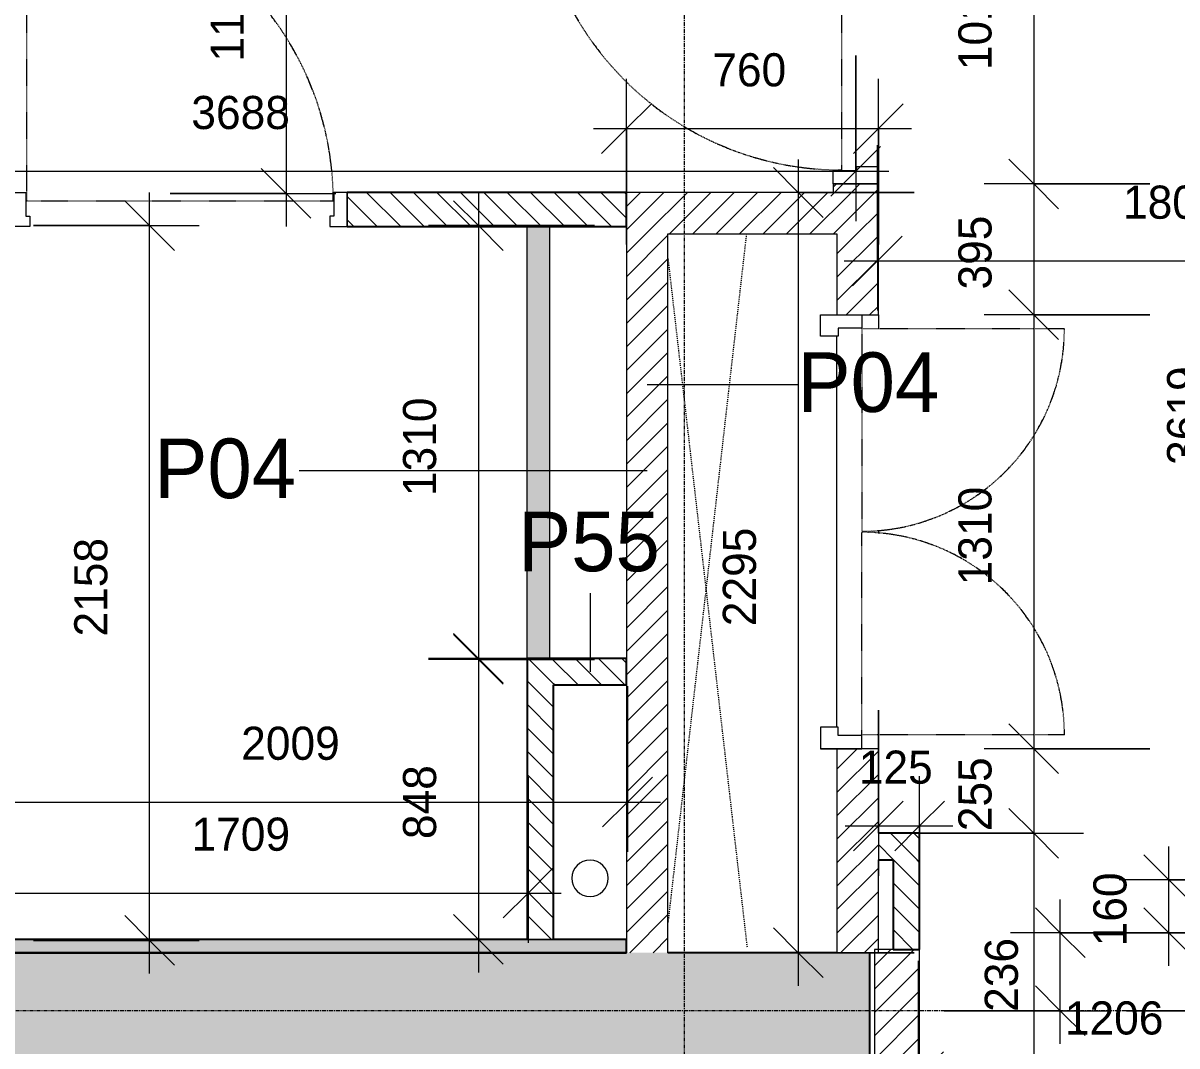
# Model space of a CAD drawing. Header units: millimetres. Extents: x 137829 to 196765, y -3018 to 487290.
# Drawn here: x 149447 to 152929, y 473649 to 476737 of the extents above; entities that cross this region are included whole.
import ezdxf

# ---------------------------------------------------------------- set-up
doc = ezdxf.new("R2010")
doc.units = ezdxf.units.MM
for name, pattern in [('Dash', [6.35, 3.175, -3.175]), ('FCH_Dash 1_5mm', [3, 1.5, -1.5]), ('GridLine', [21, 12, -3, 3, -3])]:
    doc.linetypes.add(name, pattern=pattern)
for name, color, linetype, lineweight in [('A-ANNO-DIMS', 211, 'Continuous', 5), ('A-ANNO-DIMS-100', 211, 'Continuous', 5), ('A-DETL', 90, 'Continuous', 15), ('A-DOOR', 31, 'Continuous', 15), ('A-DOOR-FRAM', 31, 'Continuous', 5), ('A-GENM', 13, 'Continuous', 15), ('A-WALL', 113, 'Continuous', 15), ('A-WALL-IDEN', 211, 'Continuous', 15), ('A-WALL-PATT', 111, 'Continuous', 15), ('I-WALL', 2, 'Continuous', 15), ('S-GRID', 1, 'Continuous', 5)]:
    doc.layers.add(name, color=color, linetype=linetype, lineweight=lineweight)
doc.styles.add('Akkurat-Light_2', font='Akkurat-Light.ttf', dxfattribs={"height": 180})
doc.styles.add('Akkurat-Light_3', font='Akkurat-Light.ttf', dxfattribs={"height": 100})
doc.dimstyles.new('Diagonal_Cont_AkkuratLight_1_0mm', dxfattribs={"dimscale": 304.8, "dimtxt": 101.480158, "dimasz": 0.492126, "dimexe": 0.492126, "dimexo": 0.0625, "dimgap": 0.328084, "dimtad": 1, "dimdec": 0, "dimzin": 0, "dimdsep": 46, "dimtxsty": 'Akkurat-Light_3', "dimblk1": 'OBLIQUE', "dimblk2": 'OBLIQUE', "dimsah": 1, "dimcen": 0.09, "dimdle": 0.328084, "dimazin": 0, "dimtfac": 1, "dimtdec": 4, "dimtix": 1, "dimtmove": 0, "dimatfit": 3, "dimfxl": 1, "dimtvp": 1, "dimtolj": 1, "dimtzin": 0, "dimarcsym": 0})
doc.dimstyles.new('Diagonal_Cont_AkkuratLight_1_0mm_RED', dxfattribs={"dimscale": 304.8, "dimtxt": 101.480158, "dimasz": 0.492126, "dimexe": 0.492126, "dimexo": 0.0625, "dimgap": 0.328084, "dimtad": 1, "dimdec": 0, "dimzin": 0, "dimdsep": 46, "dimtxsty": 'Akkurat-Light_3', "dimblk1": 'OBLIQUE', "dimblk2": 'OBLIQUE', "dimsah": 1, "dimcen": 0.09, "dimdle": 0.328084, "dimazin": 0, "dimtfac": 1, "dimtdec": 4, "dimtix": 1, "dimtmove": 0, "dimatfit": 3, "dimfxl": 1, "dimtvp": 1, "dimtolj": 1, "dimtzin": 0, "dimarcsym": 0})
pattern_1 = [(45, (0, 0), (-35.355339, 35.355339), [])]
pattern_2 = [(135, (0, 0), (-35.355339, -35.355339), [])]

# ---------------------------------------------------------------- blocks, each defined once
blk = doc.blocks.new('FCH_GM_CircularStack_Straight - SVP_110mm-5377296-12-30 - Typical Floor_Partition Types')
at = {"layer": 'A-GENM', "lineweight": 5}
for start, end in [(360, 180), (180, 360)]:
    blk.add_arc((0, 0), 55, start, end, dxfattribs=at)
blk = doc.blocks.new('FCH_DR_Int_Sgl_Blank - DT_02 1010x2110mm FD30S-14091394-12-30 - Typical Floor_Partition Types')
at = {"layer": 'A-DOOR', "linetype": 'FCH_Dash 1_5mm', "lineweight": 5}
for p, q in [((463, 969), (463, 43)), ((463, 43), (-463, 43))]:
    blk.add_line(p, q, dxfattribs=at)
at = {"layer": 'A-DOOR'}
for p, q in [((-505, 68), (-505, -68)), ((505, -68), (505, 68))]:
    blk.add_line(p, q, dxfattribs=at)
at = {"layer": 'A-DOOR', "linetype": 'FCH_Dash 1_5mm', "lineweight": 5}
blk.add_arc((463, 43), 926, 90, 180, dxfattribs=at)
at = {"layer": 'A-DOOR', "lineweight": 5}
for start, end in [(104.0461, 106.7156), (97.012, 99.2865), (111.1208, 113.8792), (118.2844, 120.9539), (125.7135, 127.988), (142.012, 144.2865), (149.0461, 151.7156), (156.1208, 158.8792), (163.2844, 165.9539), (170.7135, 172.988)]:
    blk.add_arc((463, 43), 926, start, end, dxfattribs=at)
at = {"layer": 'A-DOOR-FRAM'}
for p, q in [((-505, 68), (-465, 68)), ((-505, -68), (-505, 68)), ((-497, 68), (-465, 68)), ((-465, 68), (-465, -3)), ((465, 68), (465, -3)), ((497, 68), (465, 68)), ((505, 68), (465, 68)), ((505, -68), (505, 68)), ((-465, -3), (-453, -3)), ((-453, -3), (-453, -68)), ((453, -3), (453, -68)), ((465, -3), (453, -3)), ((-453, -68), (-505, -68)), ((-453, -68), (-497, -68)), ((453, -68), (497, -68)), ((453, -68), (505, -68))]:
    blk.add_line(p, q, dxfattribs=at)
blk = doc.blocks.new('FCH_DR_Dbl_Riser - DT_13 Type 04_1310x2110mm FD60S-10303238-12-30 - Typical Floor_Partition Types')
at = {"layer": 'A-DOOR', "linetype": 'FCH_Dash 1_5mm', "lineweight": 5}
for p, q in [((-613, 624), (-613, 12.5)), ((613, 624), (613, 12.5)), ((-613, 12.5), (-1.5, 12.5)), ((613, 12.5), (1.5, 12.5))]:
    blk.add_line(p, q, dxfattribs=at)
at = {"layer": 'A-DOOR'}
for p, q in [((-655, -112.5), (-655, 12.5)), ((655, 12.5), (655, -112.5))]:
    blk.add_line(p, q, dxfattribs=at)
at = {"layer": 'A-DOOR', "linetype": 'FCH_Dash 1_5mm', "lineweight": 5}
for centre, start, end in [((-613, 12.5), 360, 90), ((613, 12.5), 90, 180)]:
    blk.add_arc(centre, 611.5, start, end, dxfattribs=at)
at = {"layer": 'A-DOOR', "lineweight": 5}
for centre, start, end in [((-613, 12.5), 78.5445, 81.3889), ((-613, 12.5), 69.3801, 72.7723), ((613, 12.5), 107.2277, 110.6199), ((613, 12.5), 98.6111, 101.4555), ((-613, 12.5), 60.5431, 64.1483), ((613, 12.5), 115.8517, 119.4569), ((-613, 12.5), 51.8154, 55.5135), ((613, 12.5), 124.4865, 128.1846), ((-613, 12.5), 43.1375, 46.8625), ((613, 12.5), 133.1375, 136.8625), ((-613, 12.5), 34.4865, 38.1846), ((613, 12.5), 141.8154, 145.5135), ((-613, 12.5), 25.8517, 29.4569), ((613, 12.5), 150.5431, 154.1483), ((-613, 12.5), 17.2277, 20.6199), ((613, 12.5), 159.3801, 162.7723), ((-613, 12.5), 8.6111, 11.4555), ((613, 12.5), 168.5445, 171.3889)]:
    blk.add_arc(centre, 611.5, start, end, dxfattribs=at)
at = {"layer": 'A-DOOR-FRAM'}
for p, q in [((-655, 12.5), (-647, 12.5)), ((-655, -112.5), (-655, 12.5)), ((-647, 12.5), (-615, 12.5)), ((-615, 12.5), (-615, -58.5)), ((615, 12.5), (615, -58.5)), ((647, 12.5), (615, 12.5)), ((655, 12.5), (647, 12.5)), ((655, -112.5), (655, 12.5)), ((-615, -58.5), (-590, -58.5)), ((-590, -58.5), (-590, -112.5)), ((590, -58.5), (590, -112.5)), ((615, -58.5), (590, -58.5)), ((-647, -112.5), (-655, -112.5)), ((-590, -112.5), (-647, -112.5)), ((590, -112.5), (647, -112.5)), ((647, -112.5), (655, -112.5))]:
    blk.add_line(p, q, dxfattribs=at)
blk = doc.blocks.new('FCH_DR_Int_Sgl_Blank - DT_09 1010x2110mm-V7-12-30 - Typical Floor_Partition Types')
at = {"layer": 'A-DOOR'}
for p, q in [((-505, -51.5), (-505, 51.5)), ((505, 51.5), (505, -51.5))]:
    blk.add_line(p, q, dxfattribs=at)
at = {"layer": 'A-DOOR', "linetype": 'FCH_Dash 1_5mm', "lineweight": 5}
for p, q in [((463, -26.5), (-463, -26.5)), ((463, -952.5), (463, -26.5))]:
    blk.add_line(p, q, dxfattribs=at)
blk.add_arc((463, -26.5), 926, 180, 270, dxfattribs=at)
at = {"layer": 'A-DOOR', "lineweight": 5}
for start, end in [(187.012, 189.2865), (194.0461, 196.7156), (201.1208, 203.8792), (208.2844, 210.9539), (215.7135, 217.988), (232.012, 234.2865), (239.0461, 241.7156), (246.1208, 248.8792), (253.2844, 255.9539), (260.7135, 262.988)]:
    blk.add_arc((463, -26.5), 926, start, end, dxfattribs=at)
at = {"layer": 'A-DOOR-FRAM'}
for p, q in [((-505, 51.5), (-505, -51.5)), ((-453, 51.5), (-505, 51.5)), ((-453, 51.5), (-497, 51.5)), ((-453, 19.5), (-453, 51.5)), ((453, 51.5), (497, 51.5)), ((453, 19.5), (453, 51.5)), ((453, 51.5), (505, 51.5)), ((505, 51.5), (505, -51.5)), ((-465, 19.5), (-453, 19.5)), ((-465, -51.5), (-465, 19.5)), ((465, 19.5), (453, 19.5)), ((465, -51.5), (465, 19.5)), ((-505, -51.5), (-465, -51.5)), ((-497, -51.5), (-465, -51.5)), ((497, -51.5), (465, -51.5)), ((505, -51.5), (465, -51.5))]:
    blk.add_line(p, q, dxfattribs=at)
blk = doc.blocks.new('DIMBLOCK2-12-30 - Typical Floor_Partition Types')
at = {"layer": 'A-ANNO-DIMS-100'}
for p, q in [((151267.7, 476068.3), (151267.7, 476568.3)), ((152027.7, 476068.3), (152027.7, 476568.3)), ((151167.7, 476418.3), (152127.7, 476418.3)), ((151267.7, 476418.3), (151267.7, 476068.3)), ((152027.7, 476418.3), (152027.7, 476068.3))]:
    blk.add_line(p, q, dxfattribs=at)
at = {"layer": 'A-ANNO-DIMS-100', "lineweight": 18}
for p, q in [((151267.7, 476418.3), (151342.7, 476493.3)), ((152027.7, 476418.3), (152102.7, 476493.3)), ((151267.7, 476418.3), (151192.7, 476343.3)), ((152027.7, 476418.3), (151952.7, 476343.3))]:
    blk.add_line(p, q, dxfattribs=at)
at = {"layer": 'A-ANNO-DIMS-100', "color": 0, "insert": (151526.5, 476645.8), "char_height": 100, "width": 291.024, "attachment_point": 1, "line_spacing_factor": 1.032002, "style": 'Akkurat-Light_3'}
blk.add_mtext('760', dxfattribs=at)
blk = doc.blocks.new('_Oblique')
at = {"color": 0, "linetype": 'ByBlock', "lineweight": -2}
blk.add_line((-0.5, -0.5), (0.5, 0.5), dxfattribs=at)
blk = doc.blocks.new('DIMBLOCK3-12-30 - Typical Floor_Partition Types')
at = {"layer": 'A-ANNO-DIMS-100'}
for p, q in [((151786, 476325.4), (151786, 473830.2)), ((152136, 476225.4), (151636, 476225.4)), ((151786, 476225.4), (152136, 476225.4)), ((152136, 473930.2), (151636, 473930.2)), ((151786, 473930.2), (152136, 473930.2))]:
    blk.add_line(p, q, dxfattribs=at)
at = {"layer": 'A-ANNO-DIMS-100', "lineweight": 18}
for p, q in [((151786, 476225.4), (151711, 476300.4)), ((151786, 476225.4), (151861, 476150.4)), ((151786, 473930.2), (151711, 474005.2)), ((151786, 473930.2), (151861, 473855.2))]:
    blk.add_line(p, q, dxfattribs=at)
at = {"layer": 'A-ANNO-DIMS-100', "color": 0, "insert": (151558.4, 474916.1), "char_height": 100, "width": 388.033, "attachment_point": 1, "rotation": 90, "line_spacing_factor": 1.032002, "style": 'Akkurat-Light_3'}
blk.add_mtext('2295', dxfattribs=at)
blk = doc.blocks.new('DIMBLOCK27-12-30 - Typical Floor_Partition Types')
at = {"layer": 'A-ANNO-DIMS-100'}
for p, q in [((150240.3, 477442.4), (150240.3, 476122.4)), ((150590.3, 477342.4), (150090.3, 477342.4)), ((150240.3, 477342.4), (150590.3, 477342.4)), ((149890.3, 476222.4), (150390.3, 476222.4)), ((150240.3, 476222.4), (149890.3, 476222.4))]:
    blk.add_line(p, q, dxfattribs=at)
at = {"layer": 'A-ANNO-DIMS-100', "lineweight": 18}
for p, q in [((150240.3, 477342.4), (150165.3, 477417.4)), ((150240.3, 477342.4), (150315.3, 477267.4)), ((150240.3, 476222.4), (150165.3, 476297.4)), ((150240.3, 476222.4), (150315.3, 476147.4))]:
    blk.add_line(p, q, dxfattribs=at)
at = {"layer": 'A-ANNO-DIMS-100', "color": 0, "insert": (150012.8, 476620.7), "char_height": 100, "width": 388.033, "attachment_point": 1, "rotation": 90, "line_spacing_factor": 1.032002, "style": 'Akkurat-Light_3'}
blk.add_mtext('1120', dxfattribs=at)
blk = doc.blocks.new('DIMBLOCK28-12-30 - Typical Floor_Partition Types')
at = {"layer": 'A-ANNO-DIMS-100'}
for p, q in [((149262.2, 474735.2), (149262.2, 474235.2)), ((149262.2, 474385.2), (149262.2, 474735.2)), ((151270.7, 474735.2), (151270.7, 474235.2)), ((151270.7, 474385.2), (151270.7, 474735.2)), ((149162.2, 474385.2), (151370.7, 474385.2))]:
    blk.add_line(p, q, dxfattribs=at)
at = {"layer": 'A-ANNO-DIMS-100', "lineweight": 18}
for p, q in [((149262.2, 474385.2), (149337.2, 474460.2)), ((151270.7, 474385.2), (151345.7, 474460.2)), ((149262.2, 474385.2), (149187.2, 474310.2)), ((151270.7, 474385.2), (151195.7, 474310.2))]:
    blk.add_line(p, q, dxfattribs=at)
at = {"layer": 'A-ANNO-DIMS-100', "color": 0, "insert": (150104.8, 474612.7), "char_height": 100, "width": 388.033, "attachment_point": 1, "line_spacing_factor": 1.032002, "style": 'Akkurat-Light_3'}
blk.add_mtext('2009', dxfattribs=at)
blk = doc.blocks.new('DIMBLOCK29-12-30 - Typical Floor_Partition Types')
at = {"layer": 'A-ANNO-DIMS-100'}
for p, q in [((149828.5, 473867.7), (149828.5, 476225.4)), ((149478.5, 476125.4), (149978.5, 476125.4)), ((149828.5, 476125.4), (149478.5, 476125.4)), ((149478.5, 473967.7), (149978.5, 473967.7)), ((149828.5, 473967.7), (149478.5, 473967.7))]:
    blk.add_line(p, q, dxfattribs=at)
at = {"layer": 'A-ANNO-DIMS-100', "lineweight": 18}
for p, q in [((149828.5, 476125.4), (149753.5, 476200.4)), ((149828.5, 476125.4), (149903.5, 476050.4)), ((149828.5, 473967.7), (149753.5, 474042.7)), ((149828.5, 473967.7), (149903.5, 473892.7))]:
    blk.add_line(p, q, dxfattribs=at)
at = {"layer": 'A-ANNO-DIMS-100', "color": 0, "insert": (149601, 474884.9), "char_height": 100, "width": 388.033, "attachment_point": 1, "rotation": 90, "line_spacing_factor": 1.032002, "style": 'Akkurat-Light_3'}
blk.add_mtext('2158', dxfattribs=at)
blk = doc.blocks.new('DIMBLOCK36-12-30 - Typical Floor_Partition Types')
at = {"layer": 'A-ANNO-DIMS-100'}
for p, q in [((148272.2, 476639.3), (148272.2, 476139.3)), ((148272.2, 476289.3), (148272.2, 476639.3)), ((151959.7, 476639.3), (151959.7, 476139.3)), ((151959.7, 476289.3), (151959.7, 476639.3)), ((148172.2, 476289.3), (152059.7, 476289.3))]:
    blk.add_line(p, q, dxfattribs=at)
at = {"layer": 'A-ANNO-DIMS-100', "lineweight": 18}
for p, q in [((148272.2, 476289.3), (148347.2, 476364.3)), ((151959.7, 476289.3), (152034.7, 476364.3)), ((148272.2, 476289.3), (148197.2, 476214.3)), ((151959.7, 476289.3), (151884.7, 476214.3))]:
    blk.add_line(p, q, dxfattribs=at)
at = {"layer": 'A-ANNO-DIMS-100', "color": 0, "insert": (149954.3, 476516.9), "char_height": 100, "width": 388.033, "attachment_point": 1, "line_spacing_factor": 1.032002, "style": 'Akkurat-Light_3'}
blk.add_mtext('3688', dxfattribs=at)
blk = doc.blocks.new('DIMBLOCK152-12-30 - Typical Floor_Partition Types')
at = {"layer": 'A-ANNO-DIMS-100'}
for p, q in [((153126.5, 473655.2), (153126.5, 477474.4)), ((152776.5, 477374.4), (153276.5, 477374.4)), ((153126.5, 477374.4), (152776.5, 477374.4)), ((152776.5, 473755.2), (153276.5, 473755.2)), ((153126.5, 473755.2), (152776.5, 473755.2))]:
    blk.add_line(p, q, dxfattribs=at)
at = {"layer": 'A-ANNO-DIMS-100', "lineweight": 18}
for p, q in [((153126.5, 477374.4), (153051.5, 477449.4)), ((153126.5, 477374.4), (153201.5, 477299.4)), ((153126.5, 473755.2), (153051.5, 473830.2)), ((153126.5, 473755.2), (153201.5, 473680.2))]:
    blk.add_line(p, q, dxfattribs=at)
at = {"layer": 'A-ANNO-DIMS-100', "color": 0, "insert": (152898.9, 475403.1), "char_height": 100, "width": 388.033, "attachment_point": 1, "rotation": 90, "line_spacing_factor": 1.032002, "style": 'Akkurat-Light_3'}
blk.add_mtext('3619', dxfattribs=at)
blk = doc.blocks.new('DIMBLOCK153-12-30 - Typical Floor_Partition Types')
at = {"layer": 'A-ANNO-DIMS-100'}
for p, q in [((152024.7, 476368.7), (152024.7, 475868.7)), ((152024.7, 476018.7), (152024.7, 476368.7)), ((153830.7, 476368.7), (153830.7, 475868.7)), ((153830.7, 476018.7), (153830.7, 476368.7)), ((151924.7, 476018.7), (153930.7, 476018.7))]:
    blk.add_line(p, q, dxfattribs=at)
at = {"layer": 'A-ANNO-DIMS-100', "lineweight": 18}
for p, q in [((152024.7, 476018.7), (152099.7, 476093.7)), ((153830.7, 476018.7), (153905.7, 476093.7)), ((152024.7, 476018.7), (151949.7, 475943.7)), ((153830.7, 476018.7), (153755.7, 475943.7))]:
    blk.add_line(p, q, dxfattribs=at)
at = {"layer": 'A-ANNO-DIMS-100', "color": 0, "insert": (152766.1, 476246.2), "char_height": 100, "width": 388.033, "attachment_point": 1, "line_spacing_factor": 1.032002, "style": 'Akkurat-Light_3'}
blk.add_mtext('1806', dxfattribs=at)
blk = doc.blocks.new('DIMBLOCK155-12-30 - Typical Floor_Partition Types')
at = {"layer": 'A-ANNO-DIMS-100'}
for p, q in [((152149.2, 473905.9), (152149.2, 473405.9)), ((152149.2, 473555.9), (152149.2, 473905.9)), ((153355.2, 473905.9), (153355.2, 473405.9)), ((153355.2, 473555.9), (153355.2, 473905.9)), ((152049.2, 473555.9), (153455.2, 473555.9))]:
    blk.add_line(p, q, dxfattribs=at)
at = {"layer": 'A-ANNO-DIMS-100', "lineweight": 18}
for p, q in [((152149.2, 473555.9), (152224.2, 473630.9)), ((153355.2, 473555.9), (153430.2, 473630.9)), ((152149.2, 473555.9), (152074.2, 473480.9)), ((153355.2, 473555.9), (153280.2, 473480.9))]:
    blk.add_line(p, q, dxfattribs=at)
at = {"layer": 'A-ANNO-DIMS-100', "color": 0, "insert": (152590.6, 473783.4), "char_height": 100, "width": 388.033, "attachment_point": 1, "line_spacing_factor": 1.032002, "style": 'Akkurat-Light_3'}
blk.add_mtext('1206', dxfattribs=at)
blk = doc.blocks.new('DIMBLOCK199-12-30 - Typical Floor_Partition Types')
at = {"layer": 'A-ANNO-DIMS-100'}
for p, q in [((152496.7, 474390.8), (152496.7, 471518.2)), ((152146.7, 474290.8), (152646.7, 474290.8)), ((152496.7, 474290.8), (152146.7, 474290.8)), ((152846.7, 471518.2), (152346.7, 471518.2)), ((152496.7, 471518.2), (152846.7, 471518.2))]:
    blk.add_line(p, q, dxfattribs=at)
at = {"layer": 'A-ANNO-DIMS-100', "lineweight": 18}
for p, q in [((152496.7, 474290.8), (152421.7, 474365.8)), ((152496.7, 474290.8), (152571.7, 474215.8)), ((152496.7, 471518.2), (152421.7, 471593.2)), ((152496.7, 471518.2), (152571.7, 471443.2))]:
    blk.add_line(p, q, dxfattribs=at)
at = {"layer": 'A-ANNO-DIMS-100', "color": 0, "insert": (152269.2, 472742.8), "char_height": 100, "width": 388.033, "attachment_point": 1, "rotation": 90, "line_spacing_factor": 1.032002, "style": 'Akkurat-Light_3'}
blk.add_mtext('2773', dxfattribs=at)
blk = doc.blocks.new('DIMBLOCK209-12-30 - Typical Floor_Partition Types')
at = {"layer": 'A-ANNO-DIMS-100'}
for p, q in [((152027.7, 474662.9), (152027.7, 474162.9)), ((152027.7, 474312.9), (152027.7, 474662.9)), ((152152.2, 473962.9), (152152.2, 474462.9)), ((151927.7, 474312.9), (152252.2, 474312.9)), ((152152.2, 474312.9), (152152.2, 473962.9))]:
    blk.add_line(p, q, dxfattribs=at)
at = {"layer": 'A-ANNO-DIMS-100', "lineweight": 18}
for p, q in [((152027.7, 474312.9), (152102.7, 474387.9)), ((152152.2, 474312.9), (152227.2, 474387.9)), ((152027.7, 474312.9), (151952.7, 474237.9)), ((152152.2, 474312.9), (152077.2, 474237.9))]:
    blk.add_line(p, q, dxfattribs=at)
at = {"layer": 'A-ANNO-DIMS-100', "color": 0, "insert": (151968.7, 474540.5), "char_height": 100, "width": 291.024, "attachment_point": 1, "line_spacing_factor": 1.032002, "style": 'Akkurat-Light_3'}
blk.add_mtext('125', dxfattribs=at)
blk = doc.blocks.new('DIMBLOCK210-12-30 - Typical Floor_Partition Types')
at = {"layer": 'A-ANNO-DIMS-100', "lineweight": 18}
for p, q in [((152496.7, 474546.2), (152421.7, 474621.2)), ((152496.7, 474546.2), (152571.7, 474471.2)), ((152496.7, 474290.8), (152421.7, 474365.8)), ((152496.7, 474290.8), (152571.7, 474215.8))]:
    blk.add_line(p, q, dxfattribs=at)
at = {"layer": 'A-ANNO-DIMS-100'}
for p, q in [((152496.7, 474646.2), (152496.7, 474190.8)), ((152846.7, 474546.2), (152346.7, 474546.2)), ((152496.7, 474546.2), (152846.7, 474546.2)), ((152146.7, 474290.8), (152646.7, 474290.8)), ((152496.7, 474290.8), (152146.7, 474290.8))]:
    blk.add_line(p, q, dxfattribs=at)
at = {"layer": 'A-ANNO-DIMS-100', "color": 0, "insert": (152269.2, 474297.2), "char_height": 100, "width": 291.024, "attachment_point": 1, "rotation": 90, "line_spacing_factor": 1.032002, "style": 'Akkurat-Light_3'}
blk.add_mtext('255', dxfattribs=at)
blk = doc.blocks.new('DIMBLOCK212-12-30 - Typical Floor_Partition Types')
at = {"layer": 'A-ANNO-DIMS-100', "lineweight": 18}
for p, q in [((152496.7, 477261.4), (152421.7, 477336.4)), ((152496.7, 477261.4), (152571.7, 477186.4)), ((152496.7, 476251.4), (152421.7, 476326.4)), ((152496.7, 476251.4), (152571.7, 476176.4))]:
    blk.add_line(p, q, dxfattribs=at)
at = {"layer": 'A-ANNO-DIMS-100'}
for p, q in [((152846.7, 477261.4), (152346.7, 477261.4)), ((152496.7, 477261.4), (152496.7, 476251.4)), ((152496.7, 477261.4), (152846.7, 477261.4)), ((152846.7, 476251.4), (152346.7, 476251.4)), ((152496.7, 476251.4), (152846.7, 476251.4))]:
    blk.add_line(p, q, dxfattribs=at)
at = {"layer": 'A-ANNO-DIMS-100', "color": 0, "insert": (152269.2, 476594.7), "char_height": 100, "width": 388.033, "attachment_point": 1, "rotation": 90, "line_spacing_factor": 1.032002, "style": 'Akkurat-Light_3'}
blk.add_mtext('1010', dxfattribs=at)
blk = doc.blocks.new('DIMBLOCK213-12-30 - Typical Floor_Partition Types')
at = {"layer": 'A-ANNO-DIMS-100', "lineweight": 18}
for p, q in [((152496.7, 476251.4), (152421.7, 476326.4)), ((152496.7, 476251.4), (152571.7, 476176.4)), ((152496.7, 475856.2), (152421.7, 475931.2)), ((152496.7, 475856.2), (152571.7, 475781.2))]:
    blk.add_line(p, q, dxfattribs=at)
at = {"layer": 'A-ANNO-DIMS-100'}
for p, q in [((152846.7, 476251.4), (152346.7, 476251.4)), ((152496.7, 476251.4), (152496.7, 475856.2)), ((152496.7, 476251.4), (152846.7, 476251.4)), ((152846.7, 475856.2), (152346.7, 475856.2)), ((152496.7, 475856.2), (152846.7, 475856.2))]:
    blk.add_line(p, q, dxfattribs=at)
at = {"layer": 'A-ANNO-DIMS-100', "color": 0, "insert": (152269.2, 475932.5), "char_height": 100, "width": 291.024, "attachment_point": 1, "rotation": 90, "line_spacing_factor": 1.032002, "style": 'Akkurat-Light_3'}
blk.add_mtext('395', dxfattribs=at)
blk = doc.blocks.new('DIMBLOCK214-12-30 - Typical Floor_Partition Types')
at = {"layer": 'A-ANNO-DIMS-100', "lineweight": 18}
for p, q in [((152496.7, 475856.2), (152421.7, 475931.2)), ((152496.7, 475856.2), (152571.7, 475781.2)), ((152496.7, 474546.2), (152421.7, 474621.2)), ((152496.7, 474546.2), (152571.7, 474471.2))]:
    blk.add_line(p, q, dxfattribs=at)
at = {"layer": 'A-ANNO-DIMS-100'}
for p, q in [((152846.7, 475856.2), (152346.7, 475856.2)), ((152496.7, 475856.2), (152496.7, 474446.2)), ((152496.7, 475856.2), (152846.7, 475856.2)), ((152846.7, 474546.2), (152346.7, 474546.2)), ((152496.7, 474546.2), (152846.7, 474546.2))]:
    blk.add_line(p, q, dxfattribs=at)
at = {"layer": 'A-ANNO-DIMS-100', "color": 0, "insert": (152269.2, 475039.5), "char_height": 100, "width": 388.033, "attachment_point": 1, "rotation": 90, "line_spacing_factor": 1.032002, "style": 'Akkurat-Light_3'}
blk.add_mtext('1310', dxfattribs=at)
blk = doc.blocks.new('DIMBLOCK217-12-30 - Typical Floor_Partition Types')
at = {"layer": 'A-ANNO-DIMS-100'}
for p, q in [((150820.6, 476225.4), (150820.6, 474715.6)), ((151170.6, 476125.4), (150670.6, 476125.4)), ((150820.6, 476125.4), (151170.6, 476125.4)), ((151170.6, 474815.6), (150670.6, 474815.6)), ((150820.6, 474815.6), (151170.6, 474815.6))]:
    blk.add_line(p, q, dxfattribs=at)
at = {"layer": 'A-ANNO-DIMS-100', "lineweight": 18}
for p, q in [((150820.6, 476125.4), (150745.6, 476200.4)), ((150820.6, 476125.4), (150895.6, 476050.4)), ((150820.6, 474815.6), (150745.6, 474890.6)), ((150820.6, 474815.6), (150895.6, 474740.6))]:
    blk.add_line(p, q, dxfattribs=at)
at = {"layer": 'A-ANNO-DIMS-100', "color": 0, "insert": (150593.1, 475308.8), "char_height": 100, "width": 388.033, "attachment_point": 1, "rotation": 90, "line_spacing_factor": 1.032002, "style": 'Akkurat-Light_3'}
blk.add_mtext('1310', dxfattribs=at)
blk = doc.blocks.new('DIMBLOCK218-12-30 - Typical Floor_Partition Types')
at = {"layer": 'A-ANNO-DIMS-100'}
for p, q in [((149262.2, 474460.6), (149262.2, 473960.6)), ((149262.2, 474110.6), (149262.2, 474460.6)), ((150970.7, 474460.6), (150970.7, 473960.6)), ((150970.7, 474110.6), (150970.7, 474460.6)), ((149162.2, 474110.6), (151070.7, 474110.6))]:
    blk.add_line(p, q, dxfattribs=at)
at = {"layer": 'A-ANNO-DIMS-100', "lineweight": 18}
for p, q in [((149262.2, 474110.6), (149337.2, 474185.6)), ((150970.7, 474110.6), (151045.7, 474185.6)), ((149262.2, 474110.6), (149187.2, 474035.6)), ((150970.7, 474110.6), (150895.7, 474035.6))]:
    blk.add_line(p, q, dxfattribs=at)
at = {"layer": 'A-ANNO-DIMS-100', "color": 0, "insert": (149954.8, 474338.2), "char_height": 100, "width": 388.033, "attachment_point": 1, "line_spacing_factor": 1.032002, "style": 'Akkurat-Light_3'}
blk.add_mtext('1709', dxfattribs=at)
blk = doc.blocks.new('DIMBLOCK270-12-30 - Typical Floor_Partition Types')
at = {"layer": 'A-ANNO-DIMS-100'}
for p, q in [((150820.6, 474918.6), (150820.6, 473870.7)), ((151170.6, 474818.6), (150670.6, 474818.6)), ((150820.6, 474818.6), (151170.6, 474818.6)), ((151170.6, 473970.7), (150670.6, 473970.7)), ((150820.6, 473970.7), (151170.6, 473970.7))]:
    blk.add_line(p, q, dxfattribs=at)
at = {"layer": 'A-ANNO-DIMS-100', "lineweight": 18}
for p, q in [((150820.6, 474818.6), (150745.6, 474893.6)), ((150820.6, 474818.6), (150895.6, 474743.6)), ((150820.6, 473970.7), (150745.6, 474045.7)), ((150820.6, 473970.7), (150895.6, 473895.7))]:
    blk.add_line(p, q, dxfattribs=at)
at = {"layer": 'A-ANNO-DIMS-100', "color": 0, "insert": (150593.1, 474273.4), "char_height": 100, "width": 291.024, "attachment_point": 1, "rotation": 90, "line_spacing_factor": 1.032002, "style": 'Akkurat-Light_3'}
blk.add_mtext('848', dxfattribs=at)
blk = doc.blocks.new('DIMBLOCK281-12-30 - Typical Floor_Partition Types')
at = {"layer": 'A-ANNO-DIMS-100', "lineweight": 18}
for p, q in [((152576.5, 473990.8), (152501.5, 474065.8)), ((152576.5, 473990.8), (152651.5, 473915.8)), ((152576.5, 473755.2), (152501.5, 473830.2)), ((152576.5, 473755.2), (152651.5, 473680.2))]:
    blk.add_line(p, q, dxfattribs=at)
at = {"layer": 'A-ANNO-DIMS-100'}
for p, q in [((152576.5, 473655.2), (152576.5, 474090.8)), ((152926.5, 473990.8), (152426.5, 473990.8)), ((152576.5, 473990.8), (152926.5, 473990.8)), ((152226.5, 473755.2), (152726.5, 473755.2)), ((152576.5, 473755.2), (152226.5, 473755.2))]:
    blk.add_line(p, q, dxfattribs=at)
at = {"layer": 'A-ANNO-DIMS-100', "color": 0, "insert": (152348.9, 473751.7), "char_height": 100, "width": 291.024, "attachment_point": 1, "rotation": 90, "line_spacing_factor": 1.032002, "style": 'Akkurat-Light_3'}
blk.add_mtext('236', dxfattribs=at)
blk = doc.blocks.new('DIMBLOCK282-12-30 - Typical Floor_Partition Types')
at = {"layer": 'A-ANNO-DIMS-100'}
for p, q in [((152904.2, 473890.8), (152904.2, 474250.8)), ((153254.2, 474150.8), (152754.2, 474150.8)), ((152904.2, 474150.8), (153254.2, 474150.8)), ((153254.2, 473990.8), (152754.2, 473990.8)), ((152904.2, 473990.8), (153254.2, 473990.8))]:
    blk.add_line(p, q, dxfattribs=at)
at = {"layer": 'A-ANNO-DIMS-100', "lineweight": 18}
for p, q in [((152904.2, 474150.8), (152829.2, 474225.8)), ((152904.2, 474150.8), (152979.2, 474075.8)), ((152904.2, 473990.8), (152829.2, 474065.8)), ((152904.2, 473990.8), (152979.2, 473915.8))]:
    blk.add_line(p, q, dxfattribs=at)
at = {"layer": 'A-ANNO-DIMS-100', "color": 0, "insert": (152676.6, 473949.5), "char_height": 100, "width": 291.024, "attachment_point": 1, "rotation": 90, "line_spacing_factor": 1.032002, "style": 'Akkurat-Light_3'}
blk.add_mtext('160', dxfattribs=at)

msp = doc.modelspace()

# ---------------------------------------------------------------- hatches: boundary and pattern name
at = {"layer": 'A-WALL-PATT', "lineweight": 5}
h = msp.add_hatch(dxfattribs=at)
h.set_pattern_fill('FP_14', color=6, style=0, pattern_type=2)
h.set_pattern_definition(pattern_1)
h.paths.add_polyline_path([(152027.7, 476225.4), (152027.7, 476251.4), (151891.7, 476251.4), (151891.7, 476225.4), (151962.7, 476225.4)], flags=0)
h.paths.add_polyline_path([(152027.7, 477261.4), (152027.7, 477306.4), (151891.7, 477306.4), (151891.7, 477261.4), (151962.7, 477261.4)], flags=0)
h = msp.add_hatch(dxfattribs=at)
h.set_pattern_fill('FP_15', color=92, style=0, pattern_type=2)
h.set_pattern_definition(pattern_2)
h.paths.add_polyline_path([(149265.2, 476122.4), (149414.7, 476122.4), (149414.7, 476225.4), (149162.2, 476225.4), (149162.2, 476122.4)], flags=0)
h.paths.add_polyline_path([(151267.7, 476122.4), (151267.7, 476225.4), (150424.7, 476225.4), (150424.7, 476122.4)], flags=0)
h = msp.add_hatch(dxfattribs=at)
h.set_pattern_fill('FP_14', color=150, style=0, pattern_type=2)
h.set_pattern_definition(pattern_1)
h.paths.add_polyline_path([(151902.7, 476100.4), (152027.7, 476100.4), (152027.7, 476225.4), (151267.7, 476225.4), (151267.7, 476100.4), (151392.7, 476100.4)], flags=0)
h = msp.add_hatch(dxfattribs=at)
h.set_pattern_fill('FP_14', color=150, style=0, pattern_type=2)
h.set_pattern_definition(pattern_1)
h.paths.add_polyline_path([(151392.7, 473930.2), (151392.7, 476100.4), (151267.7, 476100.4), (151267.7, 473930.2)], flags=0)
h = msp.add_hatch(dxfattribs=at)
h.set_pattern_fill('FP_14', color=150, style=0, pattern_type=2)
h.set_pattern_definition(pattern_1)
h.paths.add_polyline_path([(152027.7, 473930.2), (152027.7, 474546.2), (151902.7, 474546.2), (151902.7, 473930.2), (152002.2, 473930.2)], flags=0)
h.paths.add_polyline_path([(151906.7, 475856.2), (152027.7, 475856.2), (152027.7, 476100.4), (151902.7, 476100.4), (151902.7, 475856.2)], flags=0)
h = msp.add_hatch(dxfattribs=at)
h.set_pattern_fill('FP_15', style=0, pattern_type=2)
h.set_pattern_definition(pattern_2)
h.paths.add_polyline_path([(151047.7, 473970.7), (151047.7, 474818.6), (150967.7, 474818.6), (150967.7, 473970.7)], flags=0)
h = msp.add_hatch(dxfattribs=at)
h.set_pattern_fill('FP_15', style=0, pattern_type=2)
h.set_pattern_definition(pattern_2)
h.paths.add_polyline_path([(151267.7, 474738.6), (151267.7, 474818.6), (151047.7, 474818.6), (151047.7, 474738.6), (151180, 474738.6)], flags=0)
h = msp.add_hatch(dxfattribs=at)
h.set_pattern_fill('FP_15', style=0, pattern_type=2)
h.set_pattern_definition(pattern_2)
h.paths.add_polyline_path([(152152.2, 474210.8), (152152.2, 474290.8), (152027.7, 474290.8), (152027.7, 474210.8), (152105.8, 474210.8)], flags=0)
h = msp.add_hatch(dxfattribs=at)
h.set_pattern_fill('FP_15', style=0, pattern_type=2)
h.set_pattern_definition(pattern_2)
h.paths.add_polyline_path([(152072.2, 473940.2), (152152.2, 473940.2), (152152.2, 474210.8), (152072.2, 474210.8)], flags=0)
at = {"layer": 'A-WALL-PATT'}
for color, points in [(1, [(151180, 473930.2), (151267.7, 473930.2), (151267.7, 473970.7), (145192.2, 473970.7), (145192.2, 473930.2), (150254.1, 473930.2)]), (256, [(145107.2, 473580.2), (152002.2, 473580.2), (152002.2, 473930.2), (145107.2, 473930.2)])]:
    msp.add_hatch(color=color, dxfattribs=at).paths.add_polyline_path(points, flags=0)
at = {"layer": 'A-WALL-PATT', "lineweight": 5}
h = msp.add_hatch(dxfattribs=at)
h.set_pattern_fill('FP_14', color=6, style=0, pattern_type=2)
h.set_pattern_definition(pattern_1)
h.paths.add_polyline_path([(152152.2, 469449.4), (152152.2, 471518.2), (152016.2, 471518.2), (152016.2, 469449.4), (152105.8, 469449.4)], flags=0)
h.paths.add_polyline_path([(152087.2, 472528.2), (152152.2, 472528.2), (152152.2, 473940.2), (152016.2, 473940.2), (152016.2, 472528.2)], flags=0)
at = {"layer": 'I-WALL'}
msp.add_hatch(color=30, dxfattribs=at).paths.add_polyline_path([(151035.2, 474818.6), (151035.2, 476122.4), (150967.7, 476122.4), (150967.7, 474818.6)], flags=0)

# ---------------------------------------------------------------- linework, layer by layer
at = {"layer": 'A-DETL', "linetype": 'Dash', "lineweight": 5}
for p, q in [((151629.5, 476100.4), (151392.7, 474020.4)), ((151392.7, 476026.5), (151631.7, 473945.2))]:
    msp.add_line(p, q, dxfattribs=at)
at = {"layer": 'A-WALL', "lineweight": 25}
for p, q in [((151267.7, 473930.2), (145107.2, 473930.2)), ((151902.7, 473930.2), (151392.7, 473930.2)), ((152002.2, 473580.2), (152002.2, 473930.2))]:
    msp.add_line(p, q, dxfattribs=at)
at = {"layer": 'A-WALL-IDEN'}
for p, q in [((151330.2, 475645.4), (151783.5, 475645.4)), ((151330.2, 475385.1), (150279.4, 475385.1)), ((151158.6, 474778.6), (151158.6, 475015.3))]:
    msp.add_line(p, q, dxfattribs=at)
at = {"layer": 'I-WALL', "lineweight": 25}
for p, q in [((151267.7, 476225.4), (150424.7, 476225.4)), ((151267.7, 476122.4), (151267.7, 476225.4)), ((150424.7, 476122.4), (151267.7, 476122.4))]:
    msp.add_line(p, q, dxfattribs=at)
at = {"layer": 'I-WALL', "color": 140, "lineweight": 13}
for p, q in [((152027.7, 476225.4), (151267.7, 476225.4)), ((151267.7, 476225.4), (151267.7, 473930.2)), ((152027.7, 475856.2), (152027.7, 476225.4)), ((151392.7, 476100.4), (151902.7, 476100.4)), ((151392.7, 473930.2), (151392.7, 476100.4)), ((151902.7, 476100.4), (151902.7, 475856.2)), ((151977.7, 475856.2), (152027.7, 475856.2)), ((151902.7, 474546.2), (151902.7, 473930.2)), ((152027.7, 474546.2), (151977.7, 474546.2)), ((152027.7, 474290.8), (152027.7, 474546.2)), ((152027.7, 473930.2), (152027.7, 474210.8)), ((152002.2, 473930.2), (152027.7, 473930.2))]:
    msp.add_line(p, q, dxfattribs=at)
at = {"layer": 'I-WALL', "color": 211, "lineweight": 13}
for p, q in [((151891.7, 476251.4), (151891.7, 476225.4)), ((151891.7, 476225.4), (152027.7, 476225.4)), ((152027.7, 476225.4), (152027.7, 476251.4)), ((152016.2, 473940.2), (152016.2, 472845.4)), ((152072.2, 473940.2), (152016.2, 473940.2)), ((152152.2, 472528.2), (152152.2, 473940.2))]:
    msp.add_line(p, q, dxfattribs=at)
at = {"layer": 'I-WALL'}
for p, q in [((150967.7, 474818.6), (150967.7, 476122.4)), ((151035.2, 476122.4), (151035.2, 474818.6)), ((152027.7, 475856.2), (152027.7, 475814.2)), ((151902.7, 474611.2), (151902.7, 475791.2)), ((152027.7, 475206.2), (152027.7, 475196.1)), ((152027.7, 474588.2), (152027.7, 474546.2))]:
    msp.add_line(p, q, dxfattribs=at)
at = {"layer": 'I-WALL', "color": 30, "lineweight": 25}
for p, q in [((150967.7, 474818.6), (150967.7, 473970.7)), ((151267.7, 474818.6), (150967.7, 474818.6)), ((151267.7, 474738.6), (151267.7, 474818.6)), ((151047.7, 473970.7), (151047.7, 474738.6)), ((151047.7, 474738.6), (151267.7, 474738.6)), ((152152.2, 474290.8), (152027.7, 474290.8)), ((152152.2, 473940.2), (152152.2, 474290.8)), ((152027.7, 474210.8), (152072.2, 474210.8)), ((152072.2, 474210.8), (152072.2, 473940.2)), ((152072.2, 473940.2), (152152.2, 473940.2))]:
    msp.add_line(p, q, dxfattribs=at)
at = {"layer": 'I-WALL', "color": 10, "lineweight": 25}
for p, q in [((150967.7, 473970.7), (149265.2, 473970.7)), ((151267.7, 473970.7), (151047.7, 473970.7)), ((151267.7, 473930.2), (151267.7, 473970.7)), ((145192.2, 473930.2), (151267.7, 473930.2))]:
    msp.add_line(p, q, dxfattribs=at)
at = {"layer": 'S-GRID', "linetype": 'GridLine'}
for p, q in [((151442.2, 486190.2), (151442.2, 442030)), ((161952.3, 473755.2), (140221, 473755.2))]:
    msp.add_line(p, q, dxfattribs=at)

# ---------------------------------------------------------------- block references
at = {"layer": 'A-DOOR'}
for name, p, rotation in [('FCH_DR_Int_Sgl_Blank - DT_02 1010x2110mm FD30S-14091394-12-30 - Typical Floor_Partition Types', (151959.7, 476756.4), 90), ('FCH_DR_Int_Sgl_Blank - DT_09 1010x2110mm-V7-12-30 - Typical Floor_Partition Types', (149919.7, 476173.9), 180), ('FCH_DR_Dbl_Riser - DT_13 Type 04_1310x2110mm FD60S-10303238-12-30 - Typical Floor_Partition Types', (151965.2, 475201.2), 270)]:
    msp.add_blockref(name, p, dxfattribs=dict(at, rotation=rotation))
at = {"layer": 'A-GENM', "lineweight": 5}
msp.add_blockref('FCH_GM_CircularStack_Straight - SVP_110mm-5377296-12-30 - Typical Floor_Partition Types', (151157.7, 474155.2), dxfattribs=at)

# ---------------------------------------------------------------- texts
at = {"layer": 'A-WALL-IDEN', "lineweight": 5, "char_height": 180, "width": 521.097, "attachment_point": 1, "style": 'Akkurat-Light_2'}
for s, insert in [('P04', (151783.5, 475742.8)), ('P04', (149842.4, 475482.6)), ('P55', (150940.1, 475261.8))]:
    msp.add_mtext(s, dxfattribs=dict(at, insert=insert))

# ---------------------------------------------------------------- dimensions: what is measured, and where the dimension line sits
at = {"layer": 'A-ANNO-DIMS'}
for base, p1, p2, angle, dimstyle, override, picture, middle in [((153126.5, 477374.4), (152776.5, 473755.2), (152776.5, 477374.4), 90, 'Diagonal_Cont_AkkuratLight_1_0mm_RED', {"dimpost": '<>', "dimfxl": 3619.245853}, 'DIMBLOCK152-12-30 - Typical Floor_Partition Types', (152975.5, 475564.8)), ((150240.3, 476222.4), (150590.3, 477342.4), (149890.3, 476222.4), 270, 'Diagonal_Cont_AkkuratLight_1_0mm', {"dimpost": '<>', "dimfxl": 1320.793644}, 'DIMBLOCK27-12-30 - Typical Floor_Partition Types', (150089.4, 476782.4)), ((152496.7, 476251.4), (152846.7, 477261.4), (152846.7, 476251.4), 90, 'Diagonal_Cont_AkkuratLight_1_0mm', {"dimpost": '<>', "dimfxl": 1010}, 'DIMBLOCK212-12-30 - Typical Floor_Partition Types', (152345.8, 476756.4)), ((151786, 473930.2), (152136, 476225.4), (152136, 473930.2), 90, 'Diagonal_Cont_AkkuratLight_1_0mm', {"dimpost": '<>', "dimfxl": 2295.203068}, 'DIMBLOCK3-12-30 - Typical Floor_Partition Types', (151635, 475077.8)), ((152496.7, 475856.2), (152846.7, 476251.4), (152846.7, 475856.2), 90, 'Diagonal_Cont_AkkuratLight_1_0mm', {"dimpost": '<>', "dimfxl": 395.252889}, 'DIMBLOCK213-12-30 - Typical Floor_Partition Types', (152345.7, 476053.8)), ((149828.5, 476125.4), (149478.5, 473967.7), (149478.5, 476125.4), 90, 'Diagonal_Cont_AkkuratLight_1_0mm', {"dimpost": '<>', "dimfxl": 2157.70307}, 'DIMBLOCK29-12-30 - Typical Floor_Partition Types', (149677.5, 475046.5)), ((150820.6, 474815.6), (151170.6, 476125.4), (151170.6, 474815.6), 90, 'Diagonal_Cont_AkkuratLight_1_0mm', {"dimpost": '<>', "dimfxl": 1309.736451}, 'DIMBLOCK217-12-30 - Typical Floor_Partition Types', (150669.7, 475470.5)), ((152496.7, 474546.2), (152846.7, 475856.2), (152846.7, 474546.2), 90, 'Diagonal_Cont_AkkuratLight_1_0mm', {"dimpost": '<>', "dimfxl": 1310}, 'DIMBLOCK214-12-30 - Typical Floor_Partition Types', (152345.8, 475201.2)), ((150820.6, 473970.7), (151170.6, 474818.6), (151170.6, 473970.7), 90, 'Diagonal_Cont_AkkuratLight_1_0mm', {"dimpost": '<>', "dimfxl": 847.966619}, 'DIMBLOCK270-12-30 - Typical Floor_Partition Types', (150669.7, 474394.7)), ((152496.7, 474290.8), (152846.7, 474546.2), (152146.7, 474290.8), 90, 'Diagonal_Cont_AkkuratLight_1_0mm', {"dimpost": '<>', "dimfxl": 745.129139}, 'DIMBLOCK210-12-30 - Typical Floor_Partition Types', (152345.7, 474418.5)), ((152496.7, 471518.2), (152146.7, 474290.8), (152846.7, 471518.2), 90, 'Diagonal_Cont_AkkuratLight_1_0mm', {"dimpost": '<>', "dimfxl": 2859.615191}, 'DIMBLOCK199-12-30 - Typical Floor_Partition Types', (152345.8, 472904.5)), ((152904.2, 474150.8), (153254.2, 473990.8), (153254.2, 474150.8), 90, 'Diagonal_Cont_AkkuratLight_1_0mm', {"dimpost": '<>', "dimfxl": 160}, 'DIMBLOCK282-12-30 - Typical Floor_Partition Types', (152753.2, 474070.8)), ((152576.5, 473990.8), (152226.5, 473755.2), (152926.5, 473990.8), 90, 'Diagonal_Cont_AkkuratLight_1_0mm', {"dimpost": '<>', "dimfxl": 738.589779}, 'DIMBLOCK281-12-30 - Typical Floor_Partition Types', (152425.5, 473873))]:
    dim = msp.add_linear_dim(base=base, p1=p1, p2=p2, angle=angle, dimstyle=dimstyle, override=override, dxfattribs=at)
    dim.commit()
    dim.dimension.update_dxf_attribs({"geometry": picture, "text_midpoint": middle})
for base, p1, p2, dimstyle, override, picture, middle in [((151959.7493988, 476289.3462704), (148272.2493986, 476639.3462704), (151959.7493988, 476639.3462704), 'Diagonal_Cont_AkkuratLight_1_0mm_RED', {"dimpost": '<>', "dimfxl": 3687.5}, 'DIMBLOCK36-12-30 - Typical Floor_Partition Types', (150115.9993987, 476440.2630546)), ((152027.7, 476418.3), (151267.7, 476068.3), (152027.7, 476068.3), 'Diagonal_Cont_AkkuratLight_1_0mm', {"dimpost": '<>', "dimfxl": 759.999999}, 'DIMBLOCK2-12-30 - Typical Floor_Partition Types', (151647.7, 476569.2)), ((153830.7, 476018.7), (152024.7, 476368.7), (153830.7, 476368.7), 'Diagonal_Cont_AkkuratLight_1_0mm', {"dimpost": '<>', "dimfxl": 1806.000002}, 'DIMBLOCK153-12-30 - Typical Floor_Partition Types', (152927.7, 476169.6)), ((151270.7493999, 474385.2007738), (149262.2493992, 474735.2007738), (151270.7493999, 474735.2007738), 'Diagonal_Cont_AkkuratLight_1_0mm', {"dimpost": '<>', "dimfxl": 2008.500001}, 'DIMBLOCK28-12-30 - Typical Floor_Partition Types', (150266.4993996, 474536.117558)), ((152152.2495, 474312.9329), (152027.7494, 474662.9329), (152152.2495, 473962.9329), 'Diagonal_Cont_AkkuratLight_1_0mm', {"dimpost": '<>', "dimfxl": 710.985432}, 'DIMBLOCK209-12-30 - Typical Floor_Partition Types', (152089.9995, 474463.9202)), ((150970.7493992, 474110.6488248), (149262.2493992, 474460.6488248), (150970.7493992, 474460.6488248), 'Diagonal_Cont_AkkuratLight_1_0mm', {"dimpost": '<>', "dimfxl": 1708.5}, 'DIMBLOCK218-12-30 - Typical Floor_Partition Types', (150116.4993992, 474261.565609)), ((153355.2, 473555.9), (152149.2, 473905.9), (153355.2, 473905.9), 'Diagonal_Cont_AkkuratLight_1_0mm', {"dimpost": '<>', "dimfxl": 1206}, 'DIMBLOCK155-12-30 - Typical Floor_Partition Types', (152752.2, 473706.8))]:
    dim = msp.add_linear_dim(base=base, p1=p1, p2=p2, dimstyle=dimstyle, override=override, dxfattribs=at)
    dim.commit()
    dim.dimension.update_dxf_attribs({"geometry": picture, "text_midpoint": middle})

doc.saveas('drawing.dxf')
